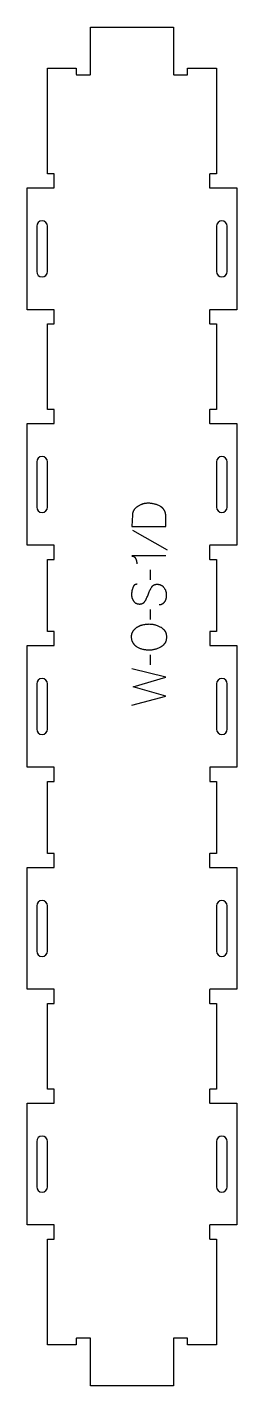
# Model space of a CAD drawing. Extents: x -93 to 93, y -600 to 600.
import ezdxf

# ---------------------------------------------------------------- set-up
doc = ezdxf.new("R2010")
doc.units = 0
for name, color, linetype in [('1_ANYTOOL_1MMDEEP_LABELS_S', 2, 'CONTINUOUS'), ('3_ANYTOOL_CUTTHROUGH_INSID', 4, 'CONTINUOUS'), ('4_ANYTOOL_CUTTHROUGH_OUTSI', 5, 'CONTINUOUS')]:
    doc.layers.add(name, color=color, linetype=linetype)

msp = doc.modelspace()

# ---------------------------------------------------------------- linework, layer by layer
at = {"layer": '1_ANYTOOL_1MMDEEP_LABELS_S'}
for p, q in [((0.5, 155.6), (31.2, 138.4)), ((16.1, 120.7), (16.2, 111.9)), ((16.1, 85.7), (16.2, 76.9)), ((16.1, 45.6), (16.2, 36.9))]:
    msp.add_line(p, q, dxfattribs=at)
for points in [[(0, 159), (30, 159), (29.9, 167.5), (29.9, 167.9), (29.9, 168.3), (29.9, 168.7), (29.8, 169.1), (29.8, 169.5), (29.7, 169.9), (29.6, 170.2), (29.6, 170.6), (29.5, 170.9), (29.4, 171.3), (29.3, 171.6), (29.2, 171.9), (29, 172.3), (29, 172.4), (28.9, 172.6), (28.8, 172.7), (28.8, 172.9), (28.7, 173), (28.6, 173.2), (28.5, 173.3), (28.5, 173.4), (28.4, 173.6), (28.3, 173.7), (28.2, 173.9), (28.1, 174), (28, 174.1), (27.9, 174.3), (27.8, 174.4), (27.7, 174.5), (27.6, 174.6), (27.5, 174.8), (27.4, 174.9), (27.3, 175), (27.2, 175.1), (27.1, 175.2), (26.9, 175.3), (26.8, 175.4), (26.7, 175.6), (26.6, 175.7), (26.5, 175.8), (26.3, 175.9), (26.2, 176), (26.1, 176.1), (25.9, 176.2), (25.8, 176.3), (25.5, 176.4), (25.2, 176.6), (24.9, 176.8), (24.3, 177.1), (23.7, 177.4), (23, 177.7), (22.4, 177.9), (21.7, 178.2), (21.1, 178.4), (20.4, 178.6), (19.8, 178.7), (19.1, 178.9), (18.5, 179), (17.8, 179.1), (17.1, 179.2), (16.4, 179.3), (15.7, 179.4), (15, 179.4), (14.3, 179.4), (13.7, 179.4), (13.1, 179.4), (12.5, 179.3), (12, 179.2), (11.4, 179.2), (11.1, 179.1), (10.8, 179.1), (10.5, 179), (10.3, 178.9), (10, 178.9), (9.7, 178.8), (9.4, 178.7), (9.2, 178.6), (8.9, 178.5), (8.6, 178.4), (8.3, 178.3), (8.1, 178.2), (7.8, 178.1), (7.5, 178), (7, 177.8), (6.5, 177.5), (6, 177.2), (5.5, 176.9), (5.2, 176.7), (4.9, 176.5), (4.6, 176.3), (4.3, 176.1), (4, 175.9), (3.8, 175.7), (3.5, 175.5), (3.3, 175.3), (3.1, 175), (2.8, 174.8), (2.6, 174.6), (2.4, 174.4), (2.2, 174.1), (2, 173.9), (1.9, 173.6), (1.7, 173.4), (1.5, 173.1), (1.4, 172.9), (1.3, 172.6), (1.1, 172.4), (1, 172.1), (0.9, 171.8), (0.8, 171.6), (0.7, 171.3), (0.6, 171), (0.5, 170.7), (0.5, 170.5), (0.4, 170.2), (0.4, 169.9), (0.3, 169.6), (0.3, 169.3), (0.3, 169), (0.1, 164.1)], [(-0.3, 61.7), (-0.3, 62.1), (-0.3, 62.5), (-0.3, 62.8), (-0.3, 63), (-0.2, 63.2), (-0.2, 63.3), (-0.2, 63.5), (-0.2, 63.7), (-0.1, 63.8), (-0.1, 64), (-0.1, 64.2), (0, 64.3), (0, 64.5), (0.1, 64.6), (0.1, 64.8), (0.2, 65), (0.2, 65.1), (0.3, 65.3), (0.4, 65.4), (0.4, 65.6), (0.5, 65.7), (0.6, 65.9), (0.6, 66), (0.7, 66.1), (0.8, 66.3), (0.9, 66.4), (1, 66.5), (1.1, 66.7), (1.3, 67.1), (1.5, 67.3), (1.7, 67.6), (1.9, 67.8), (2.1, 68.1), (2.4, 68.3), (2.6, 68.5), (2.8, 68.7), (3.1, 68.9), (3.3, 69.1), (3.5, 69.3), (3.8, 69.5), (4.1, 69.7), (4.3, 69.9), (4.6, 70.1), (5.2, 70.4), (5.5, 70.6), (5.8, 70.7), (6.1, 70.9), (6.4, 71), (6.7, 71.2), (7, 71.3), (7.3, 71.4), (7.6, 71.5), (7.9, 71.7), (8.2, 71.8), (8.6, 71.9), (8.9, 72), (9.2, 72.1), (9.6, 72.1), (10.6, 72.4), (11.3, 72.5), (11.9, 72.6), (12.6, 72.7), (13.2, 72.8), (13.9, 72.8), (14.5, 72.8), (15.2, 72.9), (15.8, 72.8), (16.4, 72.8), (17.1, 72.8), (17.7, 72.7), (18.4, 72.6), (19, 72.5), (19.6, 72.3), (20.3, 72.2), (20.9, 72), (21.5, 71.8), (22.2, 71.5), (22.8, 71.3), (23.5, 71), (24.1, 70.7), (24.7, 70.4), (25.4, 70.1), (25.7, 69.9), (26, 69.7), (26.3, 69.5), (26.6, 69.3), (26.8, 69.1), (27.1, 68.9), (27.4, 68.7), (27.6, 68.5), (27.7, 68.4), (27.8, 68.3), (28, 68.2), (28.1, 68), (28.2, 67.9), (28.3, 67.8), (28.4, 67.7), (28.5, 67.6), (28.6, 67.4), (28.7, 67.3), (28.8, 67.2), (28.9, 67.1), (28.9, 66.9), (29, 66.8), (29.1, 66.7), (29.2, 66.5), (29.3, 66.4), (29.4, 66.2), (29.4, 66.1), (29.5, 66), (29.6, 65.8), (29.6, 65.7), (29.7, 65.5), (29.8, 65.4), (29.8, 65.2), (29.9, 65.1), (29.9, 64.9), (30, 64.8), (30.1, 64.5), (30.2, 64.1), (30.2, 63.8), (30.3, 63.5), (30.3, 63.2), (30.4, 62.8), (30.4, 62.5), (30.5, 62.1), (30.5, 61.7), (30.5, 61.4), (30.5, 61), (30.5, 60.6), (30.4, 60.2), (30.4, 59.9), (30.3, 59.5), (30.3, 59.2), (30.2, 58.8), (30.1, 58.5), (30.1, 58.2), (30, 57.8), (29.9, 57.7), (29.9, 57.5), (29.8, 57.4), (29.7, 57.2), (29.7, 57.1), (29.6, 56.9), (29.5, 56.8), (29.5, 56.6), (29.4, 56.5), (29.3, 56.3), (29.3, 56.2), (29.2, 56), (29.1, 55.9), (29, 55.8), (28.9, 55.6), (28.8, 55.5), (28.7, 55.4), (28.6, 55.2), (28.5, 55.1), (28.4, 55), (28.3, 54.9), (28.2, 54.7), (28.1, 54.6), (28, 54.5), (27.9, 54.4), (27.8, 54.2), (27.7, 54.1), (27.6, 54), (27.4, 53.9), (27.3, 53.8), (27, 53.6), (26.8, 53.4), (26.5, 53.2), (26.2, 53), (25.9, 52.8), (25.6, 52.6), (25.3, 52.4), (24.6, 52.1), (24, 51.8), (23.3, 51.5), (22.7, 51.2), (22, 51), (21.4, 50.7), (20.7, 50.5), (20.1, 50.4), (19.4, 50.2), (18.8, 50.1), (18.1, 49.9), (17.5, 49.8), (16.8, 49.8), (16.2, 49.7), (15.5, 49.7), (14.9, 49.7), (14.2, 49.7), (13.5, 49.7), (12.8, 49.8), (12.1, 49.9), (11.5, 50), (10.8, 50.1), (10.1, 50.2), (9.5, 50.4), (8.8, 50.6), (8.2, 50.8), (7.6, 51), (6.9, 51.3), (6.3, 51.6), (5.7, 51.9), (5.1, 52.2), (4.5, 52.5), (4.2, 52.7), (3.9, 52.9), (3.6, 53.1), (3.4, 53.3), (3.1, 53.5), (2.9, 53.8), (2.6, 54), (2.4, 54.2), (2.3, 54.3), (2.2, 54.4), (2.1, 54.6), (1.9, 54.7), (1.8, 54.8), (1.7, 54.9), (1.6, 55.1), (1.5, 55.2), (1.5, 55.3), (1.4, 55.5), (1.3, 55.6), (1.2, 55.7), (1.1, 55.9), (1, 56), (0.9, 56.2), (0.9, 56.3), (0.8, 56.4), (0.7, 56.6), (0.6, 56.9), (0.5, 57.2), (0.3, 57.5), (0.2, 57.8), (0.1, 58.1), (0, 58.5), (0, 58.8), (-0.1, 59.1), (-0.2, 59.5), (-0.2, 59.8), (-0.3, 60.2), (-0.3, 60.6), (-0.3, 60.9), (-0.3, 61.3)]]:
    msp.add_lwpolyline(points, close=True, dxfattribs=at)
for points in [[(30, 132.9), (0, 132.9), (0.1, 132.8), (0.3, 132.8), (0.4, 132.8), (0.5, 132.8), (0.7, 132.7), (0.8, 132.7), (1, 132.6), (1.1, 132.6), (1.2, 132.5), (1.3, 132.5), (1.4, 132.4), (1.5, 132.4), (1.5, 132.4), (1.6, 132.3), (1.6, 132.3), (1.7, 132.3), (1.8, 132.2), (1.8, 132.2), (1.9, 132.2), (1.9, 132.1), (2, 132.1), (2, 132.1), (2.1, 132), (2.1, 132), (2.2, 131.9), (2.2, 131.9), (2.3, 131.8), (2.3, 131.8), (2.4, 131.7), (2.4, 131.7), (2.5, 131.6), (2.6, 131.5), (2.7, 131.4), (2.8, 131.3), (2.9, 131.2), (3, 131), (3, 130.9), (3.1, 130.8), (3.2, 130.7), (3.3, 130.5), (3.3, 130.4), (3.4, 130.2), (3.5, 130), (3.6, 129.7), (3.7, 129.4), (3.8, 129.1), (3.9, 128.8), (4, 128.5), (4, 128.3), (4.1, 128), (4.1, 127.7), (4.2, 127.5), (4.2, 127.2), (4.3, 126.9), (4.3, 126.7), (4.3, 126.4), (4.3, 126.1), (4.3, 125.9)], [(4.6, 107.9), (4.4, 107.9), (4.3, 107.9), (4.2, 107.9), (4.1, 107.9), (4, 107.9), (3.9, 107.9), (3.9, 107.9), (3.8, 107.8), (3.7, 107.8), (3.6, 107.8), (3.5, 107.8), (3.4, 107.8), (3.4, 107.8), (3.3, 107.7), (3.2, 107.7), (3.1, 107.7), (3, 107.7), (3, 107.6), (2.9, 107.6), (2.8, 107.6), (2.7, 107.5), (2.7, 107.5), (2.6, 107.5), (2.5, 107.4), (2.5, 107.4), (2.4, 107.3), (2.3, 107.3), (2.3, 107.2), (2.2, 107.2), (2.1, 107.1), (2.1, 107.1), (2, 107), (1.9, 107), (1.9, 106.9), (1.8, 106.9), (1.8, 106.8), (1.7, 106.8), (1.7, 106.7), (1.6, 106.6), (1.5, 106.6), (1.5, 106.5), (1.4, 106.4), (1.4, 106.4), (1.3, 106.3), (1.3, 106.2), (1.2, 106.1), (1.2, 106.1), (1.2, 106), (1.1, 105.9), (1.1, 105.8), (1, 105.7), (0.9, 105.6), (0.9, 105.4), (0.8, 105.2), (0.7, 105), (0.7, 104.8), (0.6, 104.6), (0.4, 103.8), (0.2, 103), (0, 102.2), (-0.1, 101.5), (-0.2, 101.1), (-0.2, 100.7), (-0.3, 100.3), (-0.3, 100), (-0.3, 99.6), (-0.3, 99.2), (-0.3, 98.9), (-0.3, 98.5), (-0.3, 98.3), (-0.3, 98.1), (-0.3, 97.9), (-0.3, 97.8), (-0.3, 97.6), (-0.3, 97.4), (-0.3, 97.2), (-0.2, 97), (-0.2, 96.8), (-0.2, 96.6), (-0.1, 96.5), (-0.1, 96.3), (0, 96.1), (0, 95.9), (0.1, 95.7), (0.1, 95.6), (0.2, 95.4), (0.2, 95.2), (0.3, 95), (0.4, 94.9), (0.5, 94.7), (0.5, 94.5), (0.6, 94.4), (0.7, 94.2), (0.8, 94), (0.9, 93.9), (1, 93.7), (1.1, 93.5), (1.2, 93.4), (1.3, 93.2), (1.4, 93.1), (1.5, 92.9), (1.6, 92.8), (1.7, 92.6), (1.9, 92.5), (2, 92.3), (2.1, 92.2), (2.2, 92.1), (2.4, 91.9), (2.5, 91.8), (2.6, 91.7), (2.8, 91.6), (2.9, 91.5), (3.1, 91.4), (3.2, 91.3), (3.4, 91.2), (3.5, 91.1), (3.7, 91.1), (3.9, 91), (4, 90.9), (4.2, 90.8), (4.4, 90.8), (4.5, 90.7), (4.7, 90.7), (4.9, 90.6), (5.1, 90.6), (5.3, 90.5), (5.5, 90.5), (5.7, 90.5), (5.9, 90.5), (6.1, 90.5), (6.3, 90.4), (6.5, 90.4), (6.7, 90.4), (6.9, 90.4), (7.1, 90.4), (7.3, 90.5), (7.5, 90.5), (7.7, 90.5), (7.9, 90.5), (8.1, 90.6), (8.3, 90.6), (8.5, 90.7), (8.7, 90.7), (8.8, 90.8), (9, 90.8), (9.1, 90.9), (9.2, 90.9), (9.3, 90.9), (9.4, 91), (9.4, 91), (9.5, 91.1), (9.6, 91.1), (9.7, 91.1), (9.8, 91.2), (9.8, 91.2), (9.9, 91.3), (10, 91.3), (10.1, 91.4), (10.1, 91.4), (10.2, 91.5), (10.3, 91.5), (10.4, 91.6), (10.4, 91.6), (10.5, 91.7), (10.6, 91.8), (10.6, 91.8), (10.7, 91.9), (10.8, 92), (10.8, 92), (11, 92.2), (11.1, 92.3), (11.2, 92.4), (11.3, 92.6), (11.4, 92.8), (11.5, 92.9), (11.6, 93.1), (11.7, 93.3), (12.1, 94), (12.5, 94.7), (12.9, 95.5), (13.2, 96.2), (13.6, 97), (13.9, 97.8), (14.3, 98.6), (14.6, 99.4), (14.9, 100.3), (15.2, 101.1), (15.5, 101.8), (15.9, 102.6), (16.3, 103.4), (16.7, 104.1), (17.1, 104.8), (17.5, 105.5), (17.6, 105.6), (17.7, 105.8), (17.8, 106), (17.9, 106), (17.9, 106.1), (18, 106.2), (18.1, 106.2), (18.1, 106.3), (18.2, 106.4), (18.3, 106.4), (18.3, 106.5), (18.4, 106.6), (18.5, 106.6), (18.5, 106.7), (18.6, 106.8), (18.7, 106.8), (18.8, 106.9), (18.8, 106.9), (18.9, 107), (19, 107), (19.1, 107.1), (19.1, 107.1), (19.2, 107.2), (19.3, 107.2), (19.4, 107.3), (19.5, 107.3), (19.5, 107.3), (19.6, 107.4), (19.7, 107.4), (19.8, 107.5), (19.9, 107.5), (20, 107.5), (20.1, 107.6), (20.1, 107.6), (20.2, 107.6), (20.3, 107.6), (20.4, 107.7), (20.6, 107.7), (20.8, 107.8), (21, 107.8), (21.2, 107.8), (21.4, 107.9), (21.6, 107.9), (21.8, 107.9), (22, 107.9), (22.2, 107.9), (22.5, 107.9), (22.7, 107.9), (22.9, 107.9), (23.2, 107.9), (23.4, 107.8), (23.6, 107.8), (23.8, 107.8), (24, 107.7), (24.3, 107.7), (24.5, 107.6), (24.7, 107.6), (24.9, 107.5), (25.1, 107.4), (25.3, 107.4), (25.5, 107.3), (25.6, 107.2), (25.8, 107.1), (26, 107), (26.2, 106.9), (26.4, 106.8), (26.5, 106.7), (26.7, 106.6), (26.9, 106.5), (27, 106.4), (27.2, 106.2), (27.3, 106.1), (27.5, 106), (27.6, 105.8), (27.7, 105.7), (27.9, 105.5), (28, 105.4), (28.1, 105.2), (28.3, 105), (28.4, 104.9), (28.5, 104.7), (28.7, 104.3), (28.9, 104), (29.1, 103.6), (29.3, 103.2), (29.5, 102.9), (29.6, 102.5), (29.7, 102.1), (29.8, 101.9), (29.9, 101.7), (29.9, 101.5), (30, 101.3), (30, 101.1), (30.1, 100.9), (30.1, 100.7), (30.1, 100.5), (30.2, 100.1), (30.3, 99.7), (30.3, 99.3), (30.3, 98.9), (30.3, 98.5), (30.3, 98.1), (30.3, 97.7), (30.3, 97.3), (30.3, 96.9), (30.2, 96.5), (30.1, 96.1), (30.1, 95.7), (30, 95.3), (29.9, 94.9), (29.8, 94.6), (29.6, 94.2), (29.5, 93.8), (29.3, 93.5), (29.2, 93.1), (29, 92.8), (28.8, 92.4), (28.7, 92.3), (28.6, 92.1), (28.5, 92), (28.4, 91.8), (28.3, 91.7), (28.2, 91.5), (28, 91.4), (27.9, 91.2), (27.8, 91.1), (27.7, 91), (27.5, 90.9), (27.4, 90.8), (27.3, 90.7), (27.3, 90.7), (27.2, 90.6), (27.1, 90.6), (27.1, 90.5), (27, 90.5), (26.9, 90.4), (26.8, 90.4), (26.8, 90.3), (26.7, 90.3), (26.6, 90.3), (26.5, 90.2), (26.5, 90.2), (26.4, 90.2), (26.3, 90.1), (26.2, 90.1), (26.2, 90.1), (26.1, 90), (26, 90), (25.9, 90), (25.7, 89.9), (25.6, 89.9), (25.4, 89.8), (25.2, 89.8), (25.1, 89.8), (24.9, 89.7), (24.7, 89.7), (24.5, 89.7), (24.3, 89.7), (24.1, 89.7)], [(0, 1.3), (30, 9), (0.9, 17.4), (30, 25.9), (0, 33.4)]]:
    msp.add_lwpolyline(points, dxfattribs=at)
at = {"layer": '3_ANYTOOL_CUTTHROUGH_INSID'}
for points in [[(-74.8, 384), (-74.8, 424, 1), (-84.3, 424), (-84.3, 384, 1)], [(74.7, 384, 1), (84.2, 384), (84.2, 424, 1), (74.7, 424)], [(-74.8, 176), (-74.8, 216, 1), (-84.3, 216), (-84.3, 176, 1)], [(74.7, 176, 1), (84.2, 176), (84.2, 216, 1), (74.7, 216)], [(-74.8, -20), (-74.8, 20, 1), (-84.3, 20), (-84.3, -20, 1)], [(74.8, -20, 1), (84.3, -20), (84.3, 20, 1), (74.8, 20)], [(-74.8, -216), (-74.8, -176, 1), (-84.3, -176), (-84.3, -216, 1)], [(74.7, -216, 1), (84.2, -216), (84.2, -176, 1), (74.7, -176)], [(-74.8, -424), (-74.8, -384, 1), (-84.3, -384), (-84.3, -424, 1)], [(74.7, -424, 1), (84.2, -424), (84.2, -384, 1), (74.7, -384)]]:
    msp.add_lwpolyline(points, format="xyb", close=True, dxfattribs=at)
at = {"layer": '4_ANYTOOL_CUTTHROUGH_OUTSI'}
msp.add_lwpolyline([(74.7, 470.3), (69, 470.3, 0.414214), (68.7, 470), (68.7, 458, 0.414214), (69, 457.8), (92.7, 457.8), (92.7, 350.3), (69, 350.3, 0.414214), (68.7, 350), (68.7, 338, 0.414214), (69, 337.8), (74.7, 337.8), (74.7, 262.3), (69, 262.3, 0.414214), (68.7, 262), (68.7, 250, 0.414214), (69, 249.8), (92.7, 249.8), (92.7, 142.3), (69, 142.3, 0.414214), (68.7, 142), (68.7, 130, 0.414214), (69, 129.8), (74.7, 129.8), (74.8, 66.2), (69, 66.2, 0.414214), (68.8, 66), (68.8, 54, 0.414214), (69, 53.8), (92.8, 53.8), (92.8, -53.7), (69, -53.7, 0.414214), (68.8, -54), (68.8, -66, 0.414214), (69, -66.2), (74.8, -66.2), (74.7, -129.7), (69, -129.7, 0.414214), (68.7, -130), (68.7, -142, 0.414214), (69, -142.2), (92.7, -142.2), (92.7, -249.7), (69, -249.7, 0.414214), (68.7, -250), (68.7, -262, 0.414214), (69, -262.2), (74.7, -262.2), (74.7, -337.7), (69, -337.7, 0.414214), (68.7, -338), (68.7, -350, 0.414214), (69, -350.2), (92.7, -350.2), (92.7, -457.7), (69, -457.7, 0.414214), (68.7, -458), (68.7, -470, 0.414214), (69, -470.2), (74.7, -470.2), (74.7, -563.7), (49.2, -563.7), (49.2, -558, 0.414214), (49, -557.7), (37, -557.7, 0.414214), (36.7, -558), (36.7, -599.7), (-36.8, -599.7), (-36.8, -558, 0.414214), (-37, -557.7), (-49, -557.7, 0.414214), (-49.3, -558), (-49.3, -563.7), (-74.8, -563.7), (-74.8, -470.2), (-69, -470.2, 0.414214), (-68.8, -470), (-68.8, -458, 0.414214), (-69, -457.7), (-92.8, -457.7), (-92.8, -350.2), (-69, -350.2, 0.414214), (-68.8, -350), (-68.8, -338, 0.414214), (-69, -337.7), (-74.8, -337.7), (-74.8, -262.2), (-69, -262.2, 0.414214), (-68.8, -262), (-68.8, -250, 0.414214), (-69, -249.7), (-92.8, -249.7), (-92.8, -142.2), (-69, -142.2, 0.414214), (-68.8, -142), (-68.8, -130, 0.414214), (-69, -129.7), (-74.8, -129.7), (-74.8, -66.2), (-69, -66.2, 0.414214), (-68.8, -66), (-68.8, -54, 0.414214), (-69, -53.7), (-92.8, -53.7), (-92.8, 53.8), (-69, 53.8, 0.414214), (-68.8, 54), (-68.8, 66, 0.414214), (-69, 66.2), (-74.8, 66.2), (-74.8, 129.8), (-69, 129.8, 0.414214), (-68.8, 130), (-68.8, 142, 0.414214), (-69, 142.3), (-92.8, 142.3), (-92.8, 249.8), (-69, 249.8, 0.414214), (-68.8, 250), (-68.8, 262, 0.414214), (-69, 262.3), (-74.8, 262.3), (-74.8, 337.8), (-69, 337.8, 0.414214), (-68.8, 338), (-68.8, 350, 0.414214), (-69, 350.3), (-92.8, 350.3), (-92.8, 457.8), (-69, 457.8, 0.414214), (-68.8, 458), (-68.8, 470, 0.414214), (-69, 470.3), (-74.8, 470.3), (-74.8, 563.7), (-49.3, 563.7), (-49.3, 558, 0.414214), (-49, 557.8), (-37, 557.8, 0.414214), (-36.8, 558), (-36.8, 599.8), (36.7, 599.8), (36.7, 558, 0.414214), (37, 557.8), (49, 557.8, 0.414214), (49.2, 558), (49.2, 563.7), (74.7, 563.7)], format="xyb", close=True, dxfattribs=at)

doc.saveas('drawing.dxf')
